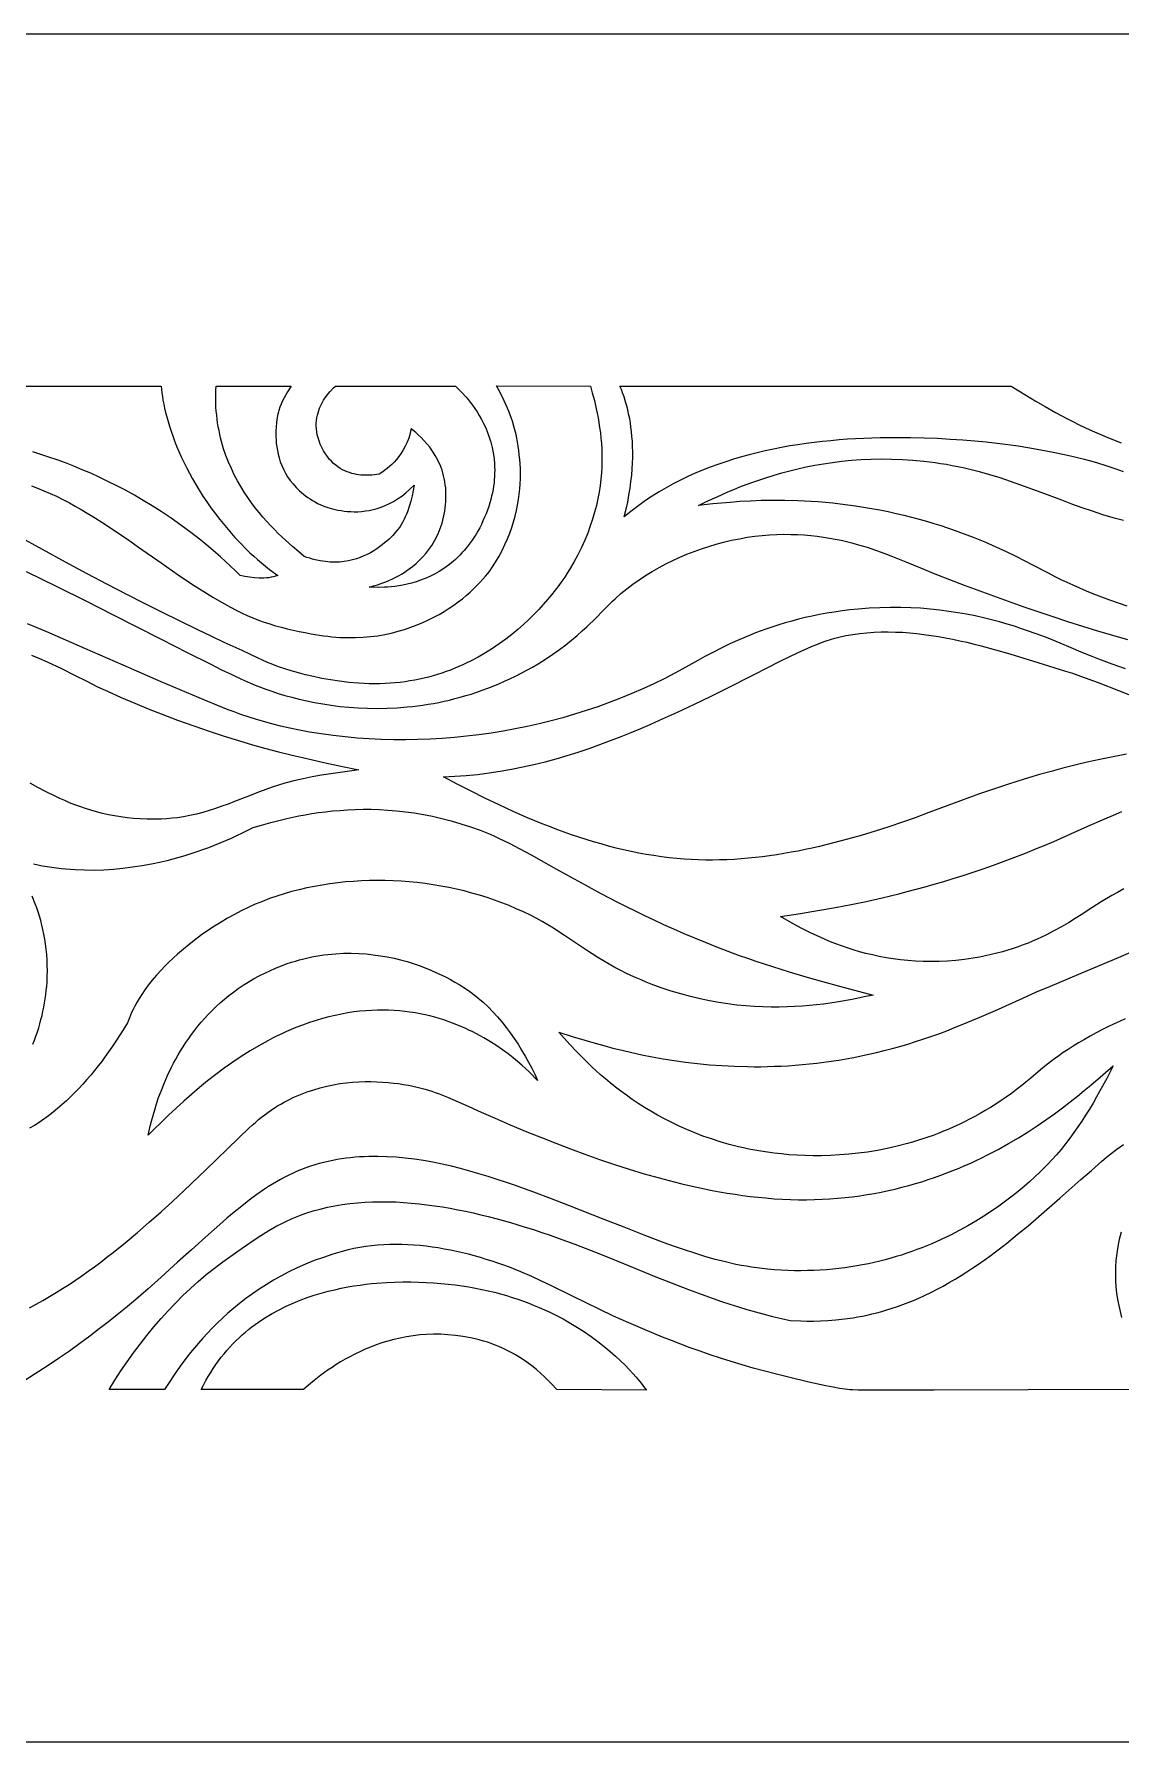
# Model space of a CAD drawing. Extents: x -445 to 570, y -1313 to 85.
# Drawn here: x -113.1 to -4.9, y -700.3 to -530.3 of the extents above; entities that cross this region are included whole.
import ezdxf

# ---------------------------------------------------------------- set-up
doc = ezdxf.new("R2010")
doc.units = 0
doc.layers.add('LAYER_1', color=18, linetype='CONTINUOUS')

msp = doc.modelspace()

# ---------------------------------------------------------------- linework, layer by layer
at = {"layer": 'LAYER_1'}
for points in [[(-445, -700.26), (445, -700.26), (445, -530.26), (-445, -530.26)], [(-87.89, -565.88), (-88.07, -566.17), (-88.23, -566.47), (-88.38, -566.78), (-88.52, -567.09), (-88.64, -567.4), (-88.75, -567.73), (-88.79, -567.85), (-88.84, -568.09), (-88.91, -568.44), (-88.98, -568.89), (-89.03, -569.41), (-89.04, -569.7), (-89.05, -570.01), (-89.05, -570.33), (-89.03, -570.66), (-89.01, -571), (-88.96, -571.36), (-88.9, -571.72), (-88.82, -572.08), (-88.73, -572.45), (-88.61, -572.83), (-88.46, -573.2), (-88.29, -573.58), (-88.1, -573.95), (-87.88, -574.32), (-87.63, -574.68), (-87.34, -575.04), (-87.03, -575.39), (-86.68, -575.73), (-86.49, -575.9), (-86.29, -576.06), (-86.08, -576.22), (-85.86, -576.38), (-85.64, -576.53), (-85.4, -576.68), (-85.15, -576.83), (-84.9, -576.97), (-84.79, -577.02), (-84.58, -577.12), (-84.27, -577.24), (-83.88, -577.38), (-83.4, -577.51), (-83.14, -577.58), (-82.86, -577.64), (-82.56, -577.69), (-82.25, -577.74), (-81.93, -577.77), (-81.59, -577.79), (-81.24, -577.8), (-80.88, -577.8), (-80.51, -577.77), (-80.13, -577.73), (-79.75, -577.67), (-79.36, -577.59), (-78.96, -577.48), (-78.55, -577.34), (-78.15, -577.18), (-77.74, -576.99), (-77.33, -576.77), (-76.92, -576.52), (-76.5, -576.24), (-76.09, -575.91), (-75.69, -575.55), (-75.28, -575.15), (-75.37, -575.69), (-75.48, -576.23), (-75.61, -576.76), (-75.76, -577.29), (-75.94, -577.81), (-76.05, -578.06), (-76.16, -578.31), (-76.27, -578.56), (-76.4, -578.8), (-76.53, -579.03), (-76.68, -579.26), (-76.75, -579.36), (-76.9, -579.56), (-77.12, -579.83), (-77.41, -580.16), (-77.78, -580.52), (-77.99, -580.72), (-78.22, -580.91), (-78.46, -581.11), (-78.72, -581.31), (-79, -581.5), (-79.29, -581.69), (-79.61, -581.88), (-79.94, -582.05), (-80.28, -582.21), (-80.64, -582.36), (-81.02, -582.49), (-81.42, -582.6), (-81.83, -582.69), (-82.25, -582.76), (-82.7, -582.81), (-83.16, -582.83), (-83.63, -582.82), (-84.12, -582.77), (-84.62, -582.7), (-85.14, -582.59), (-85.41, -582.52), (-85.68, -582.44), (-85.95, -582.35), (-86.22, -582.25), (-86.77, -581.8), (-87.4, -581.26), (-88.08, -580.65), (-88.44, -580.31), (-88.81, -579.96), (-89.19, -579.58), (-89.57, -579.19), (-89.95, -578.77), (-90.34, -578.34), (-90.72, -577.88), (-91.1, -577.41), (-91.47, -576.91), (-91.84, -576.4), (-92.19, -575.86), (-92.54, -575.3), (-92.87, -574.72), (-93.19, -574.13), (-93.48, -573.51), (-93.76, -572.87), (-94.02, -572.21), (-94.25, -571.53), (-94.46, -570.82), (-94.55, -570.46), (-94.64, -570.1), (-94.71, -569.73), (-94.78, -569.35), (-94.85, -568.97), (-94.9, -568.59), (-94.94, -568.2), (-94.98, -567.8), (-95.01, -567.4), (-95.03, -566.99), (-95.03, -566.58), (-95.03, -566.16), (-95.02, -565.74), (-95, -565.31), (-87.52, -565.3)], [(-71.05, -565.42), (-70.82, -565.64), (-70.5, -565.96), (-70.12, -566.38), (-69.91, -566.63), (-69.69, -566.9), (-69.47, -567.2), (-69.24, -567.52), (-69.01, -567.86), (-68.79, -568.23), (-68.57, -568.62), (-68.36, -569.03), (-68.15, -569.46), (-67.97, -569.92), (-67.79, -570.39), (-67.64, -570.89), (-67.51, -571.4), (-67.4, -571.94), (-67.32, -572.5), (-67.27, -573.08), (-67.26, -573.37), (-67.25, -573.67), (-67.26, -573.98), (-67.27, -574.29), (-67.29, -574.6), (-67.32, -574.92), (-67.37, -575.25), (-67.42, -575.57), (-67.48, -575.91), (-67.56, -576.24), (-67.64, -576.59), (-67.74, -576.93), (-67.85, -577.28), (-67.97, -577.64), (-68.11, -578), (-68.26, -578.36), (-68.42, -578.72), (-68.58, -579.07), (-68.75, -579.41), (-68.93, -579.73), (-69.11, -580.04), (-69.3, -580.34), (-69.49, -580.63), (-69.69, -580.91), (-69.89, -581.18), (-70.09, -581.43), (-70.3, -581.68), (-70.52, -581.91), (-70.73, -582.14), (-70.95, -582.35), (-71.17, -582.56), (-71.39, -582.75), (-71.85, -583.12), (-72.31, -583.45), (-72.77, -583.74), (-73.24, -584.01), (-73.71, -584.24), (-74.17, -584.45), (-74.63, -584.62), (-75.09, -584.78), (-75.54, -584.91), (-75.97, -585.02), (-76.39, -585.11), (-76.8, -585.18), (-77.19, -585.24), (-77.56, -585.28), (-77.92, -585.31), (-78.24, -585.33), (-78.82, -585.34), (-79.28, -585.33), (-79.6, -585.32), (-79.76, -585.31), (-79.61, -585.27), (-79.32, -585.19), (-78.91, -585.07), (-78.4, -584.89), (-78.11, -584.78), (-77.81, -584.65), (-77.49, -584.51), (-77.17, -584.35), (-76.83, -584.17), (-76.48, -583.97), (-76.13, -583.75), (-75.78, -583.5), (-75.44, -583.24), (-75.09, -582.95), (-74.75, -582.64), (-74.42, -582.31), (-74.1, -581.95), (-73.8, -581.56), (-73.51, -581.15), (-73.24, -580.71), (-73.12, -580.48), (-73, -580.24), (-72.88, -579.99), (-72.78, -579.74), (-72.67, -579.48), (-72.58, -579.21), (-72.49, -578.94), (-72.42, -578.65), (-72.35, -578.36), (-72.28, -578.06), (-72.23, -577.75), (-72.19, -577.43), (-72.15, -577.11), (-72.13, -576.77), (-72.11, -576.43), (-72.11, -576.08), (-72.11, -575.75), (-72.13, -575.42), (-72.17, -575.11), (-72.21, -574.8), (-72.27, -574.51), (-72.34, -574.22), (-72.41, -573.94), (-72.5, -573.67), (-72.6, -573.4), (-72.7, -573.15), (-72.81, -572.9), (-72.93, -572.66), (-73.18, -572.2), (-73.44, -571.78), (-73.73, -571.39), (-74.01, -571.03), (-74.3, -570.71), (-74.59, -570.41), (-74.86, -570.15), (-75.12, -569.91), (-75.58, -569.54), (-75.63, -569.78), (-75.68, -570.02), (-75.82, -570.47), (-75.98, -570.89), (-76.16, -571.28), (-76.36, -571.65), (-76.57, -571.99), (-76.79, -572.3), (-77.03, -572.59), (-77.26, -572.86), (-77.5, -573.1), (-77.74, -573.31), (-77.97, -573.51), (-78.19, -573.68), (-78.4, -573.83), (-78.77, -574.06), (-79, -574.1), (-79.22, -574.13), (-79.5, -574.16), (-79.83, -574.18), (-80.2, -574.18), (-80.6, -574.15), (-80.82, -574.13), (-81.03, -574.09), (-81.26, -574.04), (-81.48, -573.99), (-81.71, -573.91), (-81.94, -573.83), (-82.18, -573.73), (-82.41, -573.62), (-82.64, -573.49), (-82.86, -573.34), (-83.09, -573.17), (-83.31, -572.99), (-83.52, -572.78), (-83.73, -572.56), (-83.92, -572.31), (-84.12, -572.04), (-84.3, -571.74), (-84.47, -571.42), (-84.62, -571.09), (-84.74, -570.76), (-84.84, -570.45), (-84.92, -570.14), (-84.97, -569.84), (-85.01, -569.55), (-85.02, -569.26), (-85.02, -568.98), (-85, -568.71), (-84.96, -568.45), (-84.91, -568.2), (-84.85, -567.96), (-84.78, -567.73), (-84.7, -567.5), (-84.61, -567.29), (-84.51, -567.08), (-84.3, -566.7), (-84.08, -566.36), (-83.85, -566.07), (-83.64, -565.82), (-83.3, -565.46), (-83.12, -565.31), (-71.17, -565.3)], [(-80.8, -621.77), (-80.07, -621.82), (-79.35, -621.9), (-78.64, -622), (-77.95, -622.12), (-77.28, -622.26), (-76.62, -622.42), (-75.98, -622.59), (-75.36, -622.78), (-74.77, -622.99), (-74.19, -623.2), (-73.63, -623.43), (-73.1, -623.66), (-72.59, -623.9), (-72.1, -624.14), (-71.64, -624.38), (-71.21, -624.62), (-70.8, -624.86), (-70.42, -625.1), (-70.07, -625.33), (-69.74, -625.56), (-69.45, -625.77), (-68.92, -626.2), (-68.41, -626.64), (-67.92, -627.1), (-67.44, -627.58), (-66.98, -628.09), (-66.54, -628.6), (-66.11, -629.14), (-65.7, -629.69), (-65.31, -630.25), (-64.93, -630.82), (-64.57, -631.4), (-64.22, -631.99), (-63.89, -632.59), (-63.57, -633.2), (-63.27, -633.81), (-62.99, -634.42), (-63.2, -634.21), (-63.6, -633.8), (-63.87, -633.53), (-64.19, -633.23), (-64.56, -632.9), (-64.97, -632.55), (-65.42, -632.17), (-65.92, -631.78), (-66.46, -631.38), (-67.05, -630.98), (-67.68, -630.57), (-68.35, -630.17), (-69.06, -629.78), (-69.43, -629.59), (-69.82, -629.4), (-70.21, -629.22), (-70.61, -629.04), (-71.02, -628.87), (-71.45, -628.71), (-71.88, -628.55), (-72.32, -628.4), (-72.77, -628.26), (-73.23, -628.12), (-73.71, -628), (-74.19, -627.89), (-74.68, -627.78), (-75.18, -627.69), (-75.69, -627.61), (-76.2, -627.55), (-76.73, -627.49), (-77.27, -627.45), (-77.82, -627.43), (-78.37, -627.42), (-78.93, -627.42), (-79.51, -627.44), (-80.09, -627.48), (-80.68, -627.53), (-81.28, -627.6), (-81.89, -627.7), (-82.5, -627.81), (-83.13, -627.94), (-83.76, -628.09), (-84.4, -628.26), (-85.05, -628.45), (-85.71, -628.66), (-86.38, -628.9), (-87.05, -629.16), (-87.53, -629.36), (-88, -629.56), (-88.46, -629.77), (-88.92, -629.99), (-89.38, -630.22), (-89.84, -630.46), (-90.74, -630.96), (-91.62, -631.48), (-92.49, -632.03), (-93.35, -632.61), (-94.19, -633.21), (-95.02, -633.83), (-95.84, -634.47), (-96.64, -635.13), (-97.43, -635.8), (-98.21, -636.49), (-98.98, -637.18), (-99.74, -637.89), (-100.48, -638.61), (-101.12, -639.24), (-101.75, -639.87), (-101.55, -638.97), (-101.42, -638.46), (-101.28, -637.92), (-101.11, -637.35), (-100.93, -636.75), (-100.72, -636.13), (-100.48, -635.49), (-100.18, -634.71), (-99.83, -633.92), (-99.44, -633.11), (-99.23, -632.7), (-99.01, -632.29), (-98.78, -631.88), (-98.54, -631.47), (-98.28, -631.06), (-98.02, -630.65), (-97.73, -630.24), (-97.44, -629.83), (-97.13, -629.42), (-96.81, -629.02), (-96.48, -628.62), (-96.13, -628.22), (-95.77, -627.83), (-95.39, -627.44), (-95, -627.06), (-94.59, -626.69), (-94.16, -626.33), (-93.72, -625.97), (-93.26, -625.62), (-92.79, -625.28), (-92.3, -624.95), (-91.79, -624.63), (-91.26, -624.32), (-90.72, -624.02), (-90.16, -623.73), (-89.57, -623.46), (-89.16, -623.27), (-88.74, -623.1), (-88.32, -622.94), (-87.91, -622.79), (-87.5, -622.66), (-87.09, -622.53), (-86.68, -622.41), (-86.27, -622.31), (-85.86, -622.21), (-85.46, -622.12), (-85.06, -622.05), (-84.66, -621.98), (-84.26, -621.92), (-83.87, -621.87), (-83.08, -621.8), (-82.31, -621.76), (-81.55, -621.75)], [(-74.84, -654.49), (-74.08, -654.52), (-73.34, -654.56), (-72.61, -654.62), (-71.89, -654.69), (-71.19, -654.77), (-70.5, -654.87), (-69.83, -654.97), (-69.17, -655.09), (-68.52, -655.22), (-67.89, -655.36), (-67.27, -655.51), (-66.67, -655.67), (-66.08, -655.84), (-65.5, -656.02), (-64.94, -656.2), (-64.38, -656.4), (-63.85, -656.6), (-63.32, -656.81), (-62.81, -657.02), (-62.31, -657.24), (-61.83, -657.46), (-61.35, -657.69), (-60.89, -657.93), (-60.45, -658.16), (-60.01, -658.41), (-59.18, -658.9), (-58.4, -659.39), (-57.66, -659.9), (-56.98, -660.4), (-56.34, -660.9), (-55.75, -661.39), (-55.21, -661.87), (-54.71, -662.33), (-54.26, -662.77), (-53.85, -663.19), (-53.49, -663.59), (-53.17, -663.95), (-52.66, -664.57), (-52.32, -665.01), (-52.13, -665.26), (-61.08, -665.18), (-61.61, -664.61), (-61.93, -664.28), (-62.28, -663.94), (-62.66, -663.58), (-63.09, -663.21), (-63.55, -662.84), (-64.05, -662.47), (-64.6, -662.1), (-65.19, -661.74), (-65.49, -661.56), (-65.82, -661.39), (-66.15, -661.23), (-66.49, -661.07), (-66.84, -660.91), (-67.21, -660.76), (-67.59, -660.62), (-67.97, -660.49), (-68.37, -660.36), (-68.79, -660.25), (-69.21, -660.14), (-69.65, -660.05), (-70.03, -659.97), (-70.42, -659.91), (-71.17, -659.8), (-71.91, -659.73), (-72.63, -659.69), (-73.34, -659.69), (-74.04, -659.71), (-74.72, -659.76), (-75.39, -659.84), (-76.04, -659.94), (-76.68, -660.06), (-77.3, -660.2), (-77.91, -660.37), (-78.5, -660.55), (-79.07, -660.75), (-79.62, -660.96), (-80.16, -661.18), (-80.69, -661.42), (-81.19, -661.66), (-81.68, -661.92), (-82.15, -662.18), (-82.6, -662.44), (-83.03, -662.71), (-83.44, -662.98), (-83.84, -663.24), (-84.57, -663.77), (-85.22, -664.28), (-85.8, -664.75), (-86.29, -665.18), (-96.48, -665.18), (-96.26, -664.74), (-96.03, -664.3), (-95.79, -663.89), (-95.54, -663.48), (-95.29, -663.09), (-95.03, -662.7), (-94.76, -662.33), (-94.49, -661.97), (-94.2, -661.62), (-93.92, -661.29), (-93.62, -660.96), (-93.33, -660.64), (-93.02, -660.34), (-92.71, -660.04), (-92.4, -659.76), (-92.08, -659.48), (-91.76, -659.22), (-91.43, -658.96), (-91.1, -658.72), (-90.77, -658.48), (-90.43, -658.25), (-90.09, -658.03), (-89.41, -657.62), (-88.72, -657.24), (-88.02, -656.9), (-87.32, -656.58), (-86.62, -656.29), (-85.92, -656.03), (-85.22, -655.8), (-84.53, -655.59), (-83.85, -655.41), (-83.18, -655.25), (-82.53, -655.11), (-81.89, -654.98), (-81.27, -654.88), (-80.66, -654.79), (-80.08, -654.71), (-79.53, -654.65), (-79, -654.6), (-78.03, -654.54), (-77.2, -654.5), (-76.4, -654.48), (-75.61, -654.48)]]:
    msp.add_lwpolyline(points, close=True, dxfattribs=at)
for points in [[(-113.39, -575.24), (-112.78, -575.47), (-112.16, -575.71), (-111.53, -575.98), (-110.9, -576.27), (-110.26, -576.58), (-109.61, -576.92), (-109.02, -577.25), (-108.43, -577.59), (-107.84, -577.94), (-107.26, -578.29), (-106.11, -579.02), (-104.97, -579.78), (-103.84, -580.55), (-102.72, -581.33), (-100.48, -582.9), (-98.79, -584.07), (-97.94, -584.64), (-97.08, -585.21), (-96.21, -585.76), (-95.34, -586.3), (-94.46, -586.82), (-93.56, -587.32), (-93.01, -587.61), (-92.46, -587.88), (-91.91, -588.13), (-91.35, -588.37), (-90.78, -588.59), (-90.22, -588.79), (-89.65, -588.98), (-89.07, -589.15), (-88.49, -589.31), (-87.91, -589.46), (-87.32, -589.6), (-86.72, -589.73), (-86.12, -589.84), (-85.52, -589.95), (-84.3, -590.15), (-83.88, -590.2), (-83.47, -590.25), (-83.07, -590.28), (-82.67, -590.31), (-81.88, -590.34), (-81.11, -590.34), (-80.35, -590.3), (-79.62, -590.24), (-78.9, -590.15), (-78.2, -590.03), (-77.52, -589.88), (-76.86, -589.71), (-76.22, -589.52), (-75.59, -589.31), (-74.99, -589.08), (-74.41, -588.84), (-73.84, -588.58), (-73.3, -588.3), (-72.77, -588.02), (-72.27, -587.72), (-71.79, -587.41), (-71.33, -587.1), (-70.89, -586.78), (-70.47, -586.46), (-70.08, -586.13), (-69.7, -585.81), (-69.35, -585.48), (-69.02, -585.16), (-68.72, -584.85), (-68.43, -584.53), (-68.17, -584.23), (-67.93, -583.94), (-67.72, -583.65), (-67.53, -583.38), (-67.16, -582.81), (-66.82, -582.23), (-66.52, -581.66), (-66.24, -581.08), (-65.98, -580.51), (-65.76, -579.94), (-65.55, -579.37), (-65.38, -578.81), (-65.22, -578.25), (-65.09, -577.69), (-64.98, -577.14), (-64.89, -576.6), (-64.81, -576.07), (-64.76, -575.54), (-64.72, -575.02), (-64.7, -574.51), (-64.7, -574.01), (-64.7, -573.52), (-64.72, -573.05), (-64.75, -572.59), (-64.8, -572.13), (-64.85, -571.7), (-64.91, -571.28), (-64.98, -570.87), (-65.05, -570.48), (-65.13, -570.11), (-65.3, -569.41), (-65.49, -568.8), (-65.67, -568.26), (-65.82, -567.88), (-65.98, -567.5), (-66.32, -566.75), (-66.69, -566.01), (-67.07, -565.28), (-57.72, -565.29), (-57.53, -565.97), (-57.33, -566.72), (-57.14, -567.55), (-57.04, -567.99), (-56.95, -568.46), (-56.87, -568.93), (-56.8, -569.43), (-56.73, -569.94), (-56.68, -570.47), (-56.63, -571.01), (-56.6, -571.57), (-56.58, -572.14), (-56.58, -572.73), (-56.6, -573.32), (-56.63, -573.93), (-56.69, -574.56), (-56.76, -575.19), (-56.86, -575.84), (-56.98, -576.5), (-57.13, -577.17), (-57.3, -577.84), (-57.5, -578.53), (-57.73, -579.22), (-57.99, -579.93), (-58.28, -580.64), (-58.6, -581.36), (-58.96, -582.08), (-59.36, -582.81), (-59.79, -583.55), (-60.02, -583.92), (-60.28, -584.31), (-60.56, -584.73), (-60.88, -585.16), (-61.22, -585.61), (-61.59, -586.08), (-61.98, -586.55), (-62.41, -587.04), (-62.86, -587.53), (-63.34, -588.03), (-63.85, -588.53), (-64.38, -589.03), (-64.95, -589.52), (-65.54, -590.01), (-66.15, -590.49), (-66.8, -590.96), (-67.47, -591.41), (-68.17, -591.85), (-68.9, -592.27), (-69.65, -592.67), (-70.04, -592.86), (-70.43, -593.05), (-70.83, -593.22), (-71.24, -593.39), (-71.66, -593.56), (-72.08, -593.71), (-72.51, -593.86), (-72.94, -594), (-73.38, -594.13), (-73.83, -594.26), (-74.28, -594.37), (-74.75, -594.48), (-75.22, -594.57), (-75.69, -594.65), (-76.17, -594.73), (-76.66, -594.79), (-77.16, -594.84), (-77.66, -594.88), (-78.17, -594.91), (-78.68, -594.93), (-79.21, -594.94), (-79.74, -594.93), (-80.27, -594.91), (-80.81, -594.87), (-81.79, -594.79), (-82.72, -594.67), (-83.62, -594.54), (-84.48, -594.39), (-85.3, -594.22), (-86.08, -594.04), (-86.81, -593.85), (-87.51, -593.65), (-88.17, -593.44), (-88.78, -593.23), (-89.36, -593.01), (-89.89, -592.8), (-90.38, -592.59), (-90.82, -592.39), (-91.58, -592.02), (-92.41, -591.63), (-94.19, -590.81), (-95.42, -590.23), (-96.88, -589.53), (-98.57, -588.71), (-100.48, -587.77), (-102.12, -586.94), (-103.89, -586.04), (-105.8, -585.05), (-107.83, -583.98), (-110, -582.82), (-112.29, -581.58), (-114.72, -580.24)], [(-114.64, -565.31), (-100.48, -565.31), (-100.45, -565.63), (-100.41, -565.97), (-100.35, -566.33), (-100.29, -566.71), (-100.21, -567.1), (-100.13, -567.51), (-100.03, -567.93), (-99.91, -568.37), (-99.79, -568.83), (-99.64, -569.29), (-99.49, -569.77), (-99.32, -570.26), (-99.13, -570.76), (-98.93, -571.27), (-98.71, -571.8), (-98.47, -572.33), (-98.22, -572.87), (-97.95, -573.41), (-97.66, -573.97), (-97.35, -574.53), (-97.02, -575.1), (-96.67, -575.67), (-96.31, -576.25), (-95.92, -576.83), (-95.51, -577.41), (-95.07, -578), (-94.62, -578.59), (-94.14, -579.18), (-93.64, -579.77), (-93.12, -580.36), (-92.57, -580.95), (-91.99, -581.53), (-91.63, -581.89), (-91.25, -582.24), (-90.87, -582.57), (-90.48, -582.9), (-90.08, -583.22), (-89.68, -583.54), (-88.85, -584.14), (-89.07, -584.22), (-89.3, -584.28), (-89.53, -584.33), (-89.76, -584.37), (-89.99, -584.39), (-90.23, -584.41), (-90.46, -584.41), (-90.7, -584.41), (-91.18, -584.37), (-91.66, -584.31), (-92.13, -584.24), (-92.6, -584.15), (-93.08, -583.68), (-93.57, -583.21), (-94.06, -582.76), (-94.55, -582.31), (-95.04, -581.88), (-95.53, -581.46), (-96.52, -580.64), (-97.51, -579.87), (-98.5, -579.13), (-99.49, -578.43), (-100.48, -577.77), (-101.37, -577.21), (-102.25, -576.67), (-103.14, -576.16), (-104.02, -575.67), (-104.89, -575.21), (-105.77, -574.78), (-106.63, -574.37), (-107.49, -573.98), (-108.34, -573.62), (-109.18, -573.27), (-110.01, -572.95), (-110.84, -572.65), (-111.65, -572.37), (-112.45, -572.1), (-113.24, -571.85)], [(-4.63, -573.82), (-5.35, -573.56), (-6.24, -573.27), (-7.3, -572.95), (-7.89, -572.78), (-8.52, -572.61), (-9.2, -572.44), (-9.92, -572.27), (-10.68, -572.1), (-11.48, -571.93), (-12.33, -571.76), (-13.22, -571.6), (-14.15, -571.44), (-15.12, -571.29), (-16.14, -571.15), (-17.2, -571.01), (-18.3, -570.89), (-19.45, -570.78), (-20.64, -570.68), (-21.88, -570.6), (-23.15, -570.53), (-24.47, -570.48), (-25.84, -570.45), (-27.25, -570.44), (-28.05, -570.44), (-28.86, -570.45), (-29.68, -570.47), (-30.5, -570.5), (-31.31, -570.54), (-32.13, -570.59), (-32.95, -570.65), (-33.78, -570.73), (-34.6, -570.81), (-35.42, -570.9), (-36.24, -571.01), (-37.06, -571.13), (-37.87, -571.26), (-38.69, -571.41), (-39.5, -571.57), (-40.3, -571.74), (-41.1, -571.93), (-41.9, -572.13), (-42.69, -572.35), (-43.48, -572.58), (-44.25, -572.83), (-45.03, -573.09), (-45.79, -573.37), (-46.55, -573.67), (-47.29, -573.98), (-48.03, -574.31), (-48.76, -574.66), (-49.48, -575.03), (-50.18, -575.42), (-50.88, -575.82), (-51.56, -576.25), (-52.23, -576.69), (-52.77, -577.08), (-53.3, -577.48), (-53.82, -577.89), (-54.35, -578.3), (-54.17, -577.56), (-54.01, -576.84), (-53.88, -576.14), (-53.77, -575.47), (-53.68, -574.81), (-53.61, -574.17), (-53.56, -573.55), (-53.52, -572.96), (-53.51, -572.38), (-53.5, -571.83), (-53.52, -571.3), (-53.54, -570.79), (-53.58, -570.3), (-53.62, -569.83), (-53.68, -569.38), (-53.74, -568.96), (-53.81, -568.56), (-53.88, -568.18), (-54.04, -567.48), (-54.21, -566.88), (-54.37, -566.38), (-54.52, -565.96), (-54.64, -565.64), (-54.79, -565.29), (-15.82, -565.31), (-14.29, -566.23), (-13.41, -566.76), (-12.44, -567.33), (-11.39, -567.92), (-10.26, -568.52), (-9.66, -568.83), (-9.04, -569.14), (-8.4, -569.44), (-7.74, -569.75), (-7.05, -570.05), (-6.35, -570.35), (-5.62, -570.65), (-4.87, -570.94)], [(-4.25, -587.2), (-5.14, -586.91), (-5.98, -586.61), (-6.79, -586.31), (-7.57, -586.01), (-8.3, -585.71), (-8.99, -585.41), (-9.65, -585.12), (-10.83, -584.57), (-11.43, -584.27), (-12.09, -583.93), (-13.59, -583.15), (-14.42, -582.72), (-15.32, -582.27), (-16.29, -581.81), (-17.32, -581.33), (-18.42, -580.85), (-19.58, -580.38), (-20.19, -580.14), (-20.82, -579.91), (-21.46, -579.68), (-22.12, -579.45), (-22.8, -579.22), (-23.5, -579.01), (-24.22, -578.79), (-24.95, -578.59), (-25.71, -578.38), (-26.48, -578.19), (-27.27, -578.01), (-28.08, -577.83), (-28.91, -577.66), (-29.73, -577.51), (-30.53, -577.37), (-31.32, -577.25), (-32.09, -577.14), (-32.85, -577.05), (-33.59, -576.96), (-34.31, -576.89), (-35.03, -576.83), (-35.72, -576.78), (-36.4, -576.74), (-37.07, -576.71), (-38.35, -576.68), (-39.57, -576.68), (-40.73, -576.7), (-41.82, -576.74), (-42.85, -576.8), (-43.8, -576.87), (-45.52, -577.03), (-46.95, -577.17), (-46.08, -576.76), (-45.11, -576.31), (-44.02, -575.83), (-43.44, -575.59), (-42.83, -575.34), (-42.2, -575.1), (-41.54, -574.86), (-40.85, -574.62), (-40.14, -574.38), (-39.41, -574.16), (-38.65, -573.94), (-37.87, -573.73), (-37.06, -573.53), (-36.23, -573.35), (-35.37, -573.18), (-34.5, -573.03), (-33.6, -572.89), (-32.67, -572.78), (-31.73, -572.68), (-30.76, -572.61), (-29.77, -572.57), (-28.76, -572.55), (-27.73, -572.56), (-26.68, -572.6), (-25.61, -572.67), (-24.52, -572.77), (-23.4, -572.91), (-22.84, -572.99), (-22.27, -573.08), (-21.7, -573.19), (-21.12, -573.3), (-20.59, -573.41), (-20.06, -573.53), (-19.02, -573.79), (-17.98, -574.09), (-16.94, -574.41), (-15.92, -574.75), (-14.89, -575.11), (-12.86, -575.87), (-10.82, -576.63), (-9.81, -577.01), (-8.78, -577.38), (-7.76, -577.73), (-6.73, -578.07), (-5.69, -578.38), (-4.64, -578.66)], [(-113.91, -583.77), (-110.86, -585.25), (-107.99, -586.67), (-105.31, -588.02), (-100.48, -590.49), (-97.87, -591.81), (-95.53, -592.99), (-94.45, -593.53), (-93.43, -594.02), (-92.47, -594.46), (-91.58, -594.87), (-91.1, -595.07), (-90.59, -595.27), (-90.04, -595.48), (-89.45, -595.68), (-88.83, -595.89), (-88.16, -596.09), (-87.47, -596.28), (-86.74, -596.46), (-85.98, -596.63), (-85.2, -596.79), (-84.38, -596.94), (-83.54, -597.07), (-82.67, -597.18), (-81.77, -597.26), (-80.85, -597.33), (-79.91, -597.37), (-78.95, -597.38), (-77.97, -597.37), (-76.97, -597.32), (-75.96, -597.24), (-75.45, -597.19), (-74.93, -597.13), (-74.41, -597.05), (-73.88, -596.97), (-73.36, -596.88), (-72.83, -596.78), (-72.29, -596.67), (-71.76, -596.55), (-71.22, -596.41), (-70.68, -596.27), (-70.13, -596.11), (-69.59, -595.95), (-69.04, -595.77), (-68.49, -595.58), (-67.94, -595.37), (-67.39, -595.16), (-66.84, -594.93), (-66.28, -594.68), (-65.73, -594.43), (-65.17, -594.16), (-64.61, -593.88), (-64.06, -593.58), (-63.5, -593.27), (-62.94, -592.94), (-62.18, -592.47), (-61.47, -591.99), (-60.8, -591.52), (-60.17, -591.05), (-59.59, -590.58), (-59.04, -590.12), (-58.53, -589.67), (-58.05, -589.23), (-57.19, -588.4), (-56.45, -587.65), (-55.81, -586.99), (-55.52, -586.71), (-55.26, -586.46), (-54.69, -585.96), (-54.09, -585.48), (-53.49, -585.01), (-52.86, -584.57), (-52.22, -584.14), (-51.56, -583.74), (-50.89, -583.36), (-50.21, -582.99), (-49.52, -582.65), (-48.82, -582.33), (-48.11, -582.03), (-47.39, -581.75), (-46.66, -581.49), (-45.93, -581.25), (-45.2, -581.03), (-44.46, -580.83), (-43.66, -580.65), (-42.88, -580.49), (-42.11, -580.35), (-41.35, -580.25), (-40.6, -580.16), (-39.87, -580.11), (-39.15, -580.07), (-38.45, -580.05), (-37.76, -580.06), (-37.08, -580.08), (-36.42, -580.12), (-35.77, -580.17), (-35.14, -580.24), (-34.52, -580.33), (-33.92, -580.42), (-33.33, -580.53), (-32.76, -580.65), (-32.21, -580.77), (-31.67, -580.91), (-31.15, -581.05), (-30.65, -581.19), (-30.16, -581.34), (-29.24, -581.65), (-28.4, -581.96), (-27.62, -582.26), (-26.3, -582.8), (-24.86, -583.39), (-23.41, -583.97), (-21.96, -584.54), (-20.5, -585.1), (-19.04, -585.65), (-17.58, -586.19), (-16.11, -586.72), (-14.64, -587.24), (-13.16, -587.75), (-11.68, -588.24), (-10.2, -588.73), (-8.71, -589.2), (-7.22, -589.66), (-5.72, -590.1), (-4.23, -590.54)], [(-4.42, -593.46), (-5.76, -592.98), (-7.09, -592.49), (-7.92, -592.16), (-8.84, -591.77), (-9.85, -591.34), (-10.95, -590.88), (-12.13, -590.4), (-12.76, -590.16), (-13.41, -589.92), (-14.08, -589.68), (-14.78, -589.45), (-15.49, -589.21), (-16.23, -588.99), (-16.99, -588.77), (-17.77, -588.56), (-18.58, -588.37), (-19.4, -588.18), (-20.25, -588.01), (-21.12, -587.86), (-22.02, -587.72), (-22.93, -587.6), (-23.87, -587.5), (-24.83, -587.42), (-25.81, -587.37), (-26.82, -587.34), (-27.85, -587.34), (-28.9, -587.36), (-29.97, -587.42), (-31.06, -587.5), (-31.87, -587.58), (-32.66, -587.68), (-33.43, -587.79), (-34.18, -587.91), (-34.92, -588.05), (-35.63, -588.19), (-36.33, -588.35), (-37.01, -588.51), (-37.67, -588.69), (-38.32, -588.87), (-38.95, -589.06), (-39.56, -589.25), (-40.15, -589.45), (-40.72, -589.66), (-41.28, -589.87), (-41.82, -590.08), (-42.85, -590.51), (-43.82, -590.95), (-44.71, -591.38), (-45.54, -591.81), (-46.31, -592.21), (-47.01, -592.6), (-48.22, -593.28), (-49.26, -593.85), (-50.32, -594.4), (-51.4, -594.93), (-52.49, -595.43), (-53.59, -595.91), (-54.71, -596.37), (-55.84, -596.8), (-56.98, -597.21), (-58.13, -597.6), (-59.29, -597.97), (-60.46, -598.31), (-61.64, -598.62), (-62.83, -598.91), (-64.02, -599.18), (-65.22, -599.43), (-66.42, -599.65), (-67.62, -599.84), (-68.84, -600.01), (-70.05, -600.16), (-71.26, -600.28), (-72.48, -600.37), (-73.69, -600.45), (-74.91, -600.49), (-76.12, -600.51), (-77.34, -600.5), (-78.55, -600.47), (-79.75, -600.42), (-80.95, -600.33), (-82.15, -600.22), (-83.34, -600.09), (-84.52, -599.93), (-85.7, -599.74), (-86.7, -599.55), (-87.67, -599.35), (-88.58, -599.14), (-89.46, -598.92), (-90.29, -598.69), (-91.08, -598.46), (-91.82, -598.22), (-92.53, -597.98), (-93.19, -597.74), (-93.81, -597.51), (-94.93, -597.07), (-95.9, -596.67), (-96.7, -596.33), (-98.59, -595.53), (-100.48, -594.73), (-104.27, -593.07), (-108.06, -591.41), (-109.96, -590.59), (-111.86, -589.77), (-113.77, -588.97)], [(-4.33, -601.93), (-5.67, -602.19), (-6.97, -602.46), (-8.24, -602.74), (-9.48, -603.03), (-10.68, -603.33), (-11.84, -603.65), (-12.98, -603.96), (-14.08, -604.29), (-15.14, -604.62), (-16.17, -604.95), (-17.18, -605.28), (-19.08, -605.93), (-20.85, -606.57), (-24.01, -607.75), (-25.39, -608.26), (-26.65, -608.71), (-28, -609.16), (-29.37, -609.6), (-30.74, -610.02), (-32.13, -610.41), (-33.52, -610.78), (-34.92, -611.12), (-35.62, -611.28), (-36.33, -611.43), (-37.03, -611.58), (-37.74, -611.71), (-38.45, -611.83), (-39.16, -611.95), (-39.87, -612.05), (-40.58, -612.15), (-41.29, -612.23), (-42, -612.3), (-42.71, -612.36), (-43.42, -612.41), (-44.14, -612.45), (-44.85, -612.47), (-45.56, -612.48), (-46.27, -612.48), (-46.98, -612.47), (-47.69, -612.44), (-48.4, -612.39), (-49.11, -612.33), (-49.87, -612.25), (-50.64, -612.15), (-51.4, -612.04), (-52.16, -611.92), (-52.91, -611.78), (-53.67, -611.63), (-54.42, -611.46), (-55.17, -611.28), (-55.92, -611.09), (-56.66, -610.88), (-57.4, -610.67), (-58.14, -610.44), (-58.88, -610.2), (-59.62, -609.96), (-60.35, -609.7), (-61.08, -609.43), (-61.81, -609.15), (-62.53, -608.87), (-63.97, -608.27), (-65.4, -607.65), (-66.81, -606.99), (-68.22, -606.32), (-69.6, -605.62), (-70.98, -604.91), (-72.34, -604.19), (-71.21, -604.14), (-70.08, -604.06), (-68.95, -603.95), (-67.82, -603.81), (-66.7, -603.64), (-65.57, -603.44), (-64.46, -603.21), (-63.34, -602.96), (-62.23, -602.69), (-61.13, -602.39), (-60.04, -602.07), (-58.95, -601.73), (-57.86, -601.37), (-56.79, -600.99), (-55.72, -600.59), (-54.67, -600.18), (-53.67, -599.78), (-52.71, -599.38), (-51.76, -598.97), (-50.84, -598.57), (-49.05, -597.77), (-47.36, -596.97), (-45.75, -596.19), (-44.22, -595.44), (-41.4, -594), (-40.11, -593.34), (-38.89, -592.73), (-37.74, -592.16), (-36.66, -591.65), (-36.14, -591.42), (-35.64, -591.2), (-35.16, -591.01), (-34.69, -590.82), (-34.24, -590.66), (-33.8, -590.52), (-33.38, -590.39), (-32.97, -590.29), (-32.28, -590.14), (-31.58, -590.02), (-30.88, -589.93), (-30.18, -589.85), (-29.47, -589.8), (-28.77, -589.77), (-28.06, -589.77), (-27.35, -589.78), (-26.64, -589.81), (-25.92, -589.86), (-25.21, -589.93), (-24.5, -590.01), (-23.78, -590.11), (-23.07, -590.23), (-22.36, -590.35), (-21.64, -590.49), (-20.93, -590.64), (-20.22, -590.8), (-19.5, -590.98), (-18.79, -591.16), (-17.38, -591.54), (-15.96, -591.95), (-14.56, -592.37), (-13.17, -592.8), (-10.42, -593.66), (-9.7, -593.89), (-8.92, -594.17), (-7.16, -594.82), (-5.14, -595.61), (-2.84, -596.5)], [(-113.37, -592.09), (-112.58, -592.42), (-111.83, -592.76), (-110.4, -593.42), (-109.09, -594.07), (-107.88, -594.68), (-106.8, -595.22), (-106.29, -595.46), (-105.82, -595.68), (-104.45, -596.29), (-103.1, -596.87), (-101.78, -597.42), (-100.48, -597.93), (-98.83, -598.55), (-97.23, -599.13), (-95.69, -599.66), (-94.2, -600.15), (-92.76, -600.59), (-91.37, -601), (-90.04, -601.37), (-88.77, -601.7), (-87.56, -602.01), (-86.4, -602.28), (-84.28, -602.77), (-82.41, -603.17), (-80.79, -603.51), (-82.65, -603.76), (-83.58, -603.89), (-84.5, -604.04), (-85.42, -604.21), (-86.34, -604.39), (-87.25, -604.6), (-88.15, -604.84), (-88.79, -605.03), (-89.42, -605.24), (-90.05, -605.46), (-90.68, -605.69), (-91.93, -606.17), (-93.17, -606.66), (-93.8, -606.9), (-94.42, -607.13), (-95.05, -607.35), (-95.68, -607.56), (-96.32, -607.75), (-96.96, -607.92), (-97.61, -608.06), (-98.26, -608.18), (-98.83, -608.26), (-99.38, -608.32), (-99.93, -608.37), (-100.48, -608.4), (-101.18, -608.42), (-101.88, -608.42), (-102.55, -608.39), (-103.22, -608.35), (-103.87, -608.28), (-104.5, -608.19), (-105.12, -608.09), (-105.73, -607.97), (-106.32, -607.83), (-106.9, -607.68), (-107.47, -607.52), (-108.02, -607.34), (-108.56, -607.16), (-109.08, -606.97), (-109.59, -606.77), (-110.08, -606.56), (-110.56, -606.35), (-111.03, -606.13), (-111.92, -605.7), (-112.75, -605.26), (-113.53, -604.83)], [(-113.2, -612.85), (-112.75, -612.95), (-112.29, -613.04), (-111.83, -613.12), (-111.37, -613.2), (-110.91, -613.26), (-110.44, -613.31), (-109.97, -613.36), (-109.51, -613.4), (-109.04, -613.43), (-108.09, -613.46), (-107.14, -613.47), (-106.19, -613.44), (-105.23, -613.38), (-104.28, -613.29), (-103.32, -613.17), (-102.37, -613.03), (-101.42, -612.85), (-100.48, -612.65), (-99.87, -612.51), (-99.27, -612.36), (-98.67, -612.19), (-98.07, -612.02), (-97.48, -611.84), (-96.89, -611.64), (-96.31, -611.44), (-95.73, -611.23), (-95.16, -611.01), (-94.59, -610.78), (-94.03, -610.54), (-93.47, -610.3), (-92.92, -610.04), (-92.38, -609.78), (-91.85, -609.51), (-91.32, -609.23), (-90.49, -608.99), (-89.54, -608.73), (-88.5, -608.47), (-87.94, -608.34), (-87.36, -608.21), (-86.75, -608.09), (-86.13, -607.97), (-85.48, -607.86), (-84.8, -607.76), (-84.11, -607.67), (-83.4, -607.59), (-82.66, -607.53), (-81.91, -607.48), (-81.14, -607.44), (-80.35, -607.43), (-79.54, -607.43), (-78.72, -607.45), (-77.88, -607.5), (-77.02, -607.57), (-76.15, -607.67), (-75.26, -607.79), (-74.36, -607.94), (-73.45, -608.12), (-72.52, -608.33), (-71.58, -608.58), (-70.63, -608.86), (-69.67, -609.17), (-68.69, -609.52), (-67.71, -609.91), (-67.26, -610.1), (-66.8, -610.32), (-66.32, -610.55), (-65.82, -610.8), (-64.76, -611.35), (-63.62, -611.97), (-61.11, -613.38), (-59.72, -614.15), (-58.25, -614.96), (-56.68, -615.8), (-55.02, -616.67), (-54.15, -617.11), (-53.26, -617.55), (-52.34, -618), (-51.4, -618.44), (-50.43, -618.89), (-49.43, -619.34), (-48.41, -619.78), (-47.36, -620.23), (-46.28, -620.67), (-45.18, -621.11), (-44.05, -621.54), (-42.89, -621.97), (-42.07, -622.26), (-41.25, -622.55), (-39.59, -623.09), (-37.93, -623.6), (-36.27, -624.09), (-34.59, -624.57), (-32.91, -625.02), (-29.55, -625.92), (-30.46, -626.11), (-31.48, -626.32), (-32.61, -626.53), (-33.22, -626.63), (-33.85, -626.72), (-34.51, -626.81), (-35.19, -626.89), (-35.89, -626.96), (-36.61, -627.02), (-37.36, -627.07), (-38.13, -627.1), (-38.91, -627.12), (-39.72, -627.11), (-40.55, -627.09), (-41.39, -627.05), (-42.25, -626.99), (-43.13, -626.91), (-44.02, -626.79), (-44.93, -626.66), (-45.86, -626.49), (-46.79, -626.3), (-47.74, -626.07), (-48.71, -625.81), (-49.68, -625.52), (-50.66, -625.19), (-51.66, -624.82), (-52.16, -624.62), (-52.66, -624.41), (-53.17, -624.2), (-53.68, -623.97), (-54.19, -623.73), (-54.7, -623.48), (-55.28, -623.18), (-55.86, -622.86), (-56.43, -622.52), (-56.99, -622.18), (-58.1, -621.46), (-59.2, -620.73), (-60.3, -619.99), (-60.85, -619.63), (-61.41, -619.27), (-61.97, -618.93), (-62.54, -618.59), (-63.11, -618.27), (-63.7, -617.97), (-64.39, -617.64), (-65.1, -617.32), (-65.81, -617.02), (-66.54, -616.73), (-67.27, -616.46), (-68.01, -616.21), (-68.76, -615.98), (-69.52, -615.76), (-70.28, -615.56), (-71.05, -615.38), (-71.83, -615.21), (-72.61, -615.07), (-73.39, -614.94), (-74.18, -614.82), (-74.97, -614.73), (-75.76, -614.65), (-76.56, -614.59), (-77.35, -614.55), (-78.15, -614.52), (-78.94, -614.51), (-79.73, -614.53), (-80.53, -614.55), (-81.32, -614.6), (-82.1, -614.66), (-82.89, -614.75), (-83.67, -614.85), (-84.44, -614.97), (-85.21, -615.1), (-85.97, -615.26), (-86.73, -615.43), (-87.48, -615.62), (-88.22, -615.83), (-88.95, -616.06), (-89.67, -616.31), (-90.39, -616.59), (-91.1, -616.88), (-91.8, -617.2), (-92.49, -617.54), (-93.17, -617.9), (-93.85, -618.27), (-94.51, -618.66), (-95.17, -619.07), (-95.81, -619.5), (-96.44, -619.94), (-97.06, -620.4), (-97.67, -620.87), (-98.26, -621.35), (-98.84, -621.85), (-99.29, -622.25), (-99.71, -622.65), (-100.11, -623.04), (-100.48, -623.43), (-100.95, -623.95), (-101.38, -624.45), (-101.76, -624.94), (-102.1, -625.41), (-102.4, -625.85), (-102.67, -626.27), (-102.9, -626.67), (-103.1, -627.03), (-103.27, -627.37), (-103.41, -627.67), (-103.63, -628.17), (-103.76, -628.51), (-103.83, -628.68), (-104.42, -629.65), (-105.04, -630.61), (-105.37, -631.09), (-105.7, -631.57), (-106.04, -632.05), (-106.39, -632.52), (-106.75, -632.98), (-107.11, -633.44), (-107.49, -633.89), (-107.87, -634.34), (-108.26, -634.78), (-108.66, -635.21), (-109.07, -635.63), (-109.49, -636.04), (-109.91, -636.44), (-110.34, -636.83), (-110.78, -637.21), (-111.23, -637.57), (-111.69, -637.93), (-112.15, -638.26), (-112.62, -638.59), (-113.1, -638.89), (-113.59, -639.18)], [(-4.59, -615.36), (-5.21, -615.7), (-5.8, -616.02), (-6.86, -616.64), (-7.77, -617.22), (-8.84, -617.93), (-9.45, -618.31), (-10.1, -618.72), (-10.8, -619.13), (-11.56, -619.54), (-12.36, -619.95), (-12.79, -620.16), (-13.23, -620.36), (-13.68, -620.55), (-14.14, -620.74), (-14.62, -620.93), (-15.11, -621.11), (-15.62, -621.28), (-16.14, -621.45), (-16.68, -621.61), (-17.23, -621.76), (-17.8, -621.89), (-18.38, -622.02), (-18.98, -622.14), (-19.6, -622.25), (-20.47, -622.37), (-21.32, -622.47), (-22.16, -622.53), (-22.98, -622.57), (-23.79, -622.59), (-24.58, -622.57), (-25.35, -622.54), (-26.11, -622.48), (-26.85, -622.41), (-27.57, -622.31), (-28.28, -622.2), (-28.97, -622.07), (-29.64, -621.93), (-30.29, -621.77), (-30.93, -621.6), (-31.54, -621.41), (-32.14, -621.22), (-32.72, -621.02), (-33.28, -620.82), (-33.82, -620.61), (-34.35, -620.39), (-34.85, -620.17), (-35.8, -619.73), (-36.67, -619.29), (-37.46, -618.87), (-38.8, -618.11), (-36.81, -617.79), (-35.68, -617.61), (-34.46, -617.4), (-33.14, -617.16), (-31.74, -616.89), (-30.25, -616.59), (-28.68, -616.24), (-27.02, -615.84), (-26.16, -615.62), (-25.28, -615.39), (-24.39, -615.15), (-23.47, -614.89), (-22.53, -614.61), (-21.58, -614.32), (-20.6, -614.01), (-19.61, -613.69), (-18.6, -613.34), (-17.57, -612.98), (-16.52, -612.6), (-15.46, -612.2), (-14.38, -611.78), (-13.28, -611.34), (-12.42, -610.99), (-11.57, -610.62), (-9.87, -609.87), (-8.18, -609.12), (-6.49, -608.37), (-5.63, -608), (-4.78, -607.64)], [(-113.24, -630.8), (-113.08, -630.4), (-112.94, -630), (-112.8, -629.59), (-112.67, -629.18), (-112.55, -628.77), (-112.44, -628.36), (-112.33, -627.95), (-112.24, -627.53), (-112.16, -627.12), (-112.08, -626.7), (-112.02, -626.28), (-111.96, -625.87), (-111.91, -625.46), (-111.87, -625.05), (-111.84, -624.64), (-111.81, -624.07), (-111.8, -623.5), (-111.81, -622.94), (-111.83, -622.4), (-111.86, -621.87), (-111.91, -621.35), (-111.98, -620.85), (-112.05, -620.35), (-112.14, -619.87), (-112.24, -619.4), (-112.35, -618.95), (-112.46, -618.5), (-112.59, -618.07), (-112.72, -617.65), (-112.86, -617.24), (-113.01, -616.84), (-113.31, -616.09)], [(-4.47, -628.28), (-5.04, -628.54), (-5.62, -628.81), (-6.2, -629.09), (-6.78, -629.38), (-7.36, -629.68), (-7.94, -630), (-8.52, -630.33), (-9.11, -630.68), (-9.64, -631), (-10.15, -631.33), (-10.63, -631.65), (-11.08, -631.97), (-11.51, -632.28), (-11.91, -632.58), (-12.65, -633.16), (-13.85, -634.18), (-14.34, -634.59), (-14.75, -634.93), (-15.27, -635.33), (-15.78, -635.71), (-16.3, -636.08), (-16.82, -636.43), (-17.34, -636.77), (-17.86, -637.1), (-18.39, -637.41), (-18.91, -637.71), (-19.43, -638), (-19.95, -638.28), (-20.47, -638.54), (-21, -638.8), (-21.52, -639.04), (-22.04, -639.27), (-22.56, -639.48), (-23.08, -639.69), (-23.59, -639.89), (-24.11, -640.07), (-24.62, -640.24), (-25.13, -640.41), (-25.64, -640.56), (-26.15, -640.71), (-27.16, -640.97), (-28.15, -641.2), (-29.14, -641.39), (-30.11, -641.55), (-31.06, -641.67), (-32, -641.77), (-32.91, -641.84), (-33.81, -641.89), (-34.69, -641.91), (-35.54, -641.92), (-36.37, -641.9), (-37.17, -641.86), (-37.95, -641.81), (-38.69, -641.74), (-39.41, -641.66), (-40.09, -641.57), (-40.74, -641.47), (-41.36, -641.36), (-41.94, -641.25), (-42.48, -641.14), (-42.98, -641.02), (-43.9, -640.78), (-44.8, -640.52), (-45.67, -640.24), (-46.51, -639.95), (-47.32, -639.63), (-48.11, -639.31), (-48.88, -638.97), (-49.62, -638.61), (-50.33, -638.25), (-51.03, -637.88), (-51.7, -637.49), (-52.34, -637.1), (-52.96, -636.7), (-53.56, -636.3), (-54.14, -635.9), (-54.7, -635.49), (-55.23, -635.08), (-55.74, -634.67), (-56.23, -634.26), (-56.7, -633.85), (-57.15, -633.45), (-57.59, -633.05), (-58.39, -632.27), (-59.12, -631.53), (-59.77, -630.83), (-60.87, -629.61), (-59.54, -630.03), (-58.05, -630.48), (-57.24, -630.72), (-56.39, -630.95), (-55.5, -631.19), (-54.57, -631.42), (-53.6, -631.64), (-52.6, -631.86), (-51.56, -632.06), (-50.49, -632.26), (-49.39, -632.43), (-48.25, -632.59), (-47.07, -632.73), (-45.87, -632.85), (-44.63, -632.94), (-43.37, -633.01), (-42.07, -633.04), (-41.41, -633.05), (-40.75, -633.05), (-40.07, -633.03), (-39.4, -633.01), (-38.71, -632.99), (-38.02, -632.95), (-37.32, -632.9), (-36.61, -632.84), (-35.9, -632.77), (-35.18, -632.69), (-34.46, -632.6), (-33.73, -632.5), (-32.99, -632.39), (-32.25, -632.26), (-31.5, -632.12), (-30.75, -631.97), (-29.99, -631.81), (-29.23, -631.64), (-28.46, -631.45), (-27.68, -631.25), (-26.9, -631.03), (-26.12, -630.8), (-25.33, -630.55), (-24.53, -630.29), (-23.73, -630.02), (-22.93, -629.73), (-22.23, -629.47), (-21.53, -629.19), (-20.14, -628.63), (-18.76, -628.04), (-17.39, -627.44), (-14.65, -626.22), (-13.28, -625.61), (-11.9, -625.03), (-8.21, -623.47), (-5.13, -622.17), (-3.83, -621.63)], [(-113.6, -657.04), (-112.92, -656.69), (-112.26, -656.32), (-111.6, -655.94), (-110.94, -655.54), (-110.29, -655.14), (-109.65, -654.72), (-109.01, -654.3), (-108.37, -653.86), (-107.74, -653.41), (-107.11, -652.96), (-106.49, -652.5), (-105.87, -652.02), (-105.26, -651.55), (-104.04, -650.57), (-102.84, -649.56), (-101.65, -648.53), (-100.48, -647.49), (-99.35, -646.46), (-98.23, -645.42), (-96.02, -643.32), (-93.85, -641.22), (-91.7, -639.15), (-91.4, -638.86), (-91.09, -638.59), (-90.78, -638.32), (-90.47, -638.07), (-90.15, -637.83), (-89.84, -637.6), (-89.52, -637.38), (-89.2, -637.16), (-88.88, -636.96), (-88.55, -636.77), (-88.23, -636.59), (-87.9, -636.41), (-87.25, -636.09), (-86.59, -635.81), (-85.93, -635.56), (-85.27, -635.34), (-84.62, -635.15), (-83.96, -634.98), (-83.31, -634.85), (-82.67, -634.74), (-82.03, -634.66), (-81.4, -634.6), (-80.78, -634.56), (-80.17, -634.53), (-79.58, -634.53), (-78.99, -634.55), (-78.43, -634.58), (-77.87, -634.62), (-77.34, -634.68), (-76.82, -634.74), (-76.32, -634.82), (-75.85, -634.9), (-75.4, -635), (-74.97, -635.09), (-74.19, -635.29), (-73.53, -635.49), (-73.17, -635.61), (-72.79, -635.76), (-71.94, -636.1), (-69.84, -637.02), (-68.59, -637.58), (-67.21, -638.18), (-65.7, -638.84), (-64.04, -639.52), (-62.6, -640.1), (-61.16, -640.67), (-59.72, -641.22), (-58.26, -641.76), (-56.8, -642.28), (-55.33, -642.78), (-53.85, -643.25), (-52.36, -643.71), (-50.87, -644.13), (-49.38, -644.52), (-48.62, -644.71), (-47.87, -644.89), (-47.12, -645.05), (-46.36, -645.21), (-45.6, -645.36), (-44.85, -645.5), (-44.09, -645.63), (-43.32, -645.75), (-42.56, -645.86), (-41.8, -645.96), (-41.03, -646.05), (-40.26, -646.12), (-39.43, -646.19), (-38.61, -646.24), (-37.8, -646.27), (-36.99, -646.29), (-36.2, -646.29), (-35.41, -646.28), (-34.64, -646.25), (-33.87, -646.21), (-33.11, -646.15), (-32.36, -646.08), (-31.62, -645.99), (-30.89, -645.89), (-30.17, -645.78), (-29.45, -645.66), (-28.75, -645.53), (-28.05, -645.38), (-27.37, -645.23), (-26.69, -645.06), (-26.02, -644.88), (-25.36, -644.69), (-24.72, -644.5), (-24.08, -644.29), (-23.44, -644.08), (-22.82, -643.86), (-22.21, -643.63), (-21.61, -643.39), (-21.01, -643.15), (-20.43, -642.9), (-19.85, -642.64), (-19.29, -642.38), (-18.73, -642.11), (-18.18, -641.84), (-17.12, -641.28), (-16.09, -640.71), (-15.1, -640.12), (-14.14, -639.53), (-13.23, -638.94), (-12.35, -638.34), (-11.51, -637.74), (-10.7, -637.15), (-9.94, -636.56), (-9.21, -635.99), (-8.53, -635.43), (-7.88, -634.89), (-6.69, -633.87), (-5.66, -632.96), (-6.3, -634.21), (-6.97, -635.45), (-7.31, -636.06), (-7.66, -636.67), (-8.03, -637.27), (-8.4, -637.87), (-8.78, -638.46), (-9.17, -639.04), (-9.57, -639.61), (-9.99, -640.18), (-10.41, -640.73), (-10.85, -641.28), (-11.3, -641.81), (-11.77, -642.33), (-12.14, -642.73), (-12.55, -643.14), (-12.99, -643.58), (-13.47, -644.03), (-13.98, -644.5), (-14.53, -644.97), (-15.11, -645.46), (-15.73, -645.95), (-16.38, -646.45), (-17.06, -646.94), (-17.78, -647.44), (-18.53, -647.93), (-19.32, -648.42), (-20.14, -648.9), (-20.98, -649.37), (-21.87, -649.82), (-22.78, -650.26), (-23.72, -650.68), (-24.7, -651.07), (-25.2, -651.26), (-25.71, -651.45), (-26.22, -651.63), (-26.74, -651.8), (-27.27, -651.96), (-27.81, -652.12), (-28.36, -652.27), (-28.91, -652.41), (-29.47, -652.54), (-30.03, -652.66), (-30.61, -652.78), (-31.19, -652.88), (-31.78, -652.98), (-32.38, -653.06), (-32.98, -653.14), (-33.59, -653.2), (-34.21, -653.26), (-34.84, -653.3), (-35.47, -653.33), (-36.11, -653.35), (-36.75, -653.36), (-37.41, -653.36), (-38.07, -653.34), (-38.73, -653.31), (-39.41, -653.26), (-40.09, -653.21), (-40.62, -653.15), (-41.14, -653.09), (-41.67, -653.01), (-42.19, -652.92), (-42.71, -652.83), (-43.23, -652.73), (-44.26, -652.49), (-45.29, -652.23), (-46.31, -651.94), (-47.33, -651.62), (-48.34, -651.29), (-49.35, -650.94), (-50.36, -650.57), (-52.36, -649.81), (-54.35, -649.02), (-56.34, -648.25), (-59.81, -646.9), (-61.58, -646.22), (-63.37, -645.54), (-64.28, -645.21), (-65.18, -644.89), (-66.09, -644.57), (-67, -644.27), (-67.91, -643.98), (-68.82, -643.7), (-69.74, -643.44), (-70.66, -643.19), (-71.57, -642.96), (-72.49, -642.75), (-73.41, -642.57), (-74.33, -642.4), (-75.24, -642.26), (-76.16, -642.15), (-77.07, -642.07), (-77.99, -642.01), (-78.9, -641.99), (-79.35, -641.99), (-79.8, -642), (-80.25, -642.01), (-80.71, -642.04), (-81.16, -642.07), (-81.61, -642.12), (-82.05, -642.17), (-82.5, -642.23), (-82.95, -642.3), (-83.39, -642.39), (-83.84, -642.48), (-84.28, -642.58), (-84.72, -642.7), (-85.16, -642.82), (-85.61, -642.96), (-86.05, -643.11), (-86.48, -643.27), (-86.91, -643.45), (-87.33, -643.64), (-87.75, -643.84), (-88.16, -644.05), (-88.57, -644.27), (-88.98, -644.5), (-89.38, -644.74), (-89.77, -644.99), (-90.17, -645.24), (-90.94, -645.77), (-91.7, -646.33), (-92.45, -646.92), (-93.19, -647.52), (-93.92, -648.13), (-94.64, -648.75), (-96.06, -650.01), (-97.46, -651.27), (-98.83, -652.51), (-100.48, -654), (-101.78, -655.17), (-102.49, -655.79), (-103.24, -656.43), (-104.03, -657.08), (-104.85, -657.76), (-105.72, -658.45), (-106.63, -659.16), (-107.58, -659.88), (-108.57, -660.62), (-109.61, -661.36), (-110.7, -662.11), (-111.84, -662.87), (-113.02, -663.64), (-114.25, -664.41)], [(-1.32, -665.18), (-14.12, -665.21), (-23.48, -665.24), (-26.87, -665.25), (-29.4, -665.25), (-31.07, -665.24), (-31.58, -665.23), (-31.88, -665.21), (-32.35, -665.15), (-32.9, -665.07), (-33.54, -664.95), (-34.27, -664.81), (-35.97, -664.44), (-38, -663.96), (-39.2, -663.66), (-40.36, -663.36), (-41.5, -663.05), (-42.62, -662.73), (-43.7, -662.4), (-44.76, -662.06), (-45.79, -661.72), (-46.79, -661.38), (-47.77, -661.03), (-48.72, -660.68), (-49.65, -660.32), (-50.55, -659.97), (-51.42, -659.62), (-52.27, -659.26), (-53.9, -658.56), (-55.42, -657.87), (-56.86, -657.19), (-59.44, -655.93), (-61.67, -654.83), (-62.66, -654.36), (-63.56, -653.94), (-64.66, -653.47), (-65.22, -653.24), (-65.79, -653.02), (-66.36, -652.81), (-66.93, -652.61), (-67.51, -652.41), (-68.1, -652.23), (-68.68, -652.05), (-69.27, -651.88), (-69.87, -651.72), (-70.47, -651.57), (-71.07, -651.44), (-71.67, -651.31), (-72.27, -651.2), (-72.87, -651.09), (-73.48, -651), (-74.09, -650.93), (-74.69, -650.86), (-75.3, -650.81), (-75.9, -650.78), (-76.51, -650.76), (-77.11, -650.75), (-77.71, -650.76), (-78.31, -650.78), (-78.91, -650.82), (-79.51, -650.88), (-80.1, -650.96), (-80.69, -651.05), (-81.27, -651.16), (-81.85, -651.29), (-82.43, -651.44), (-82.91, -651.58), (-83.39, -651.72), (-84.32, -652.03), (-85.23, -652.36), (-86.1, -652.71), (-86.94, -653.08), (-87.75, -653.48), (-88.54, -653.89), (-89.29, -654.31), (-90.02, -654.75), (-90.72, -655.2), (-91.39, -655.66), (-92.04, -656.14), (-92.66, -656.62), (-93.25, -657.1), (-93.82, -657.6), (-94.37, -658.09), (-94.89, -658.59), (-95.39, -659.08), (-95.86, -659.58), (-96.31, -660.07), (-96.74, -660.56), (-97.15, -661.04), (-97.54, -661.51), (-97.91, -661.98), (-98.58, -662.87), (-99.17, -663.71), (-99.69, -664.49), (-100.15, -665.18), (-100.48, -665.18), (-105.66, -665.18), (-105.08, -664.26), (-104.48, -663.34), (-103.87, -662.44), (-103.23, -661.55), (-102.57, -660.67), (-101.89, -659.8), (-101.2, -658.95), (-100.48, -658.12), (-99.78, -657.34), (-99.06, -656.58), (-98.31, -655.84), (-97.55, -655.12), (-96.78, -654.42), (-95.98, -653.75), (-95.16, -653.11), (-94.74, -652.79), (-94.32, -652.49), (-92.82, -651.41), (-92.06, -650.87), (-91.3, -650.35), (-90.53, -649.84), (-89.74, -649.36), (-89.34, -649.13), (-88.94, -648.9), (-88.53, -648.69), (-88.12, -648.48), (-87.44, -648.17), (-86.75, -647.89), (-86.05, -647.64), (-85.34, -647.41), (-84.62, -647.22), (-83.9, -647.04), (-83.17, -646.9), (-82.43, -646.77), (-81.68, -646.67), (-80.93, -646.6), (-80.17, -646.54), (-79.41, -646.51), (-78.64, -646.49), (-77.88, -646.5), (-77.11, -646.52), (-76.33, -646.56), (-75.56, -646.62), (-74.78, -646.7), (-74.01, -646.79), (-73.24, -646.89), (-72.46, -647.01), (-71.69, -647.14), (-70.92, -647.29), (-70.16, -647.44), (-69.4, -647.61), (-68.64, -647.79), (-67.89, -647.97), (-67.14, -648.16), (-65.67, -648.57), (-64.22, -649.01), (-63.39, -649.27), (-62.56, -649.54), (-61.74, -649.83), (-60.92, -650.12), (-59.28, -650.72), (-57.66, -651.35), (-56.04, -651.99), (-54.43, -652.64), (-51.2, -653.96), (-49.58, -654.6), (-47.95, -655.23), (-46.31, -655.84), (-45.49, -656.13), (-44.66, -656.42), (-43.82, -656.69), (-42.98, -656.96), (-42.14, -657.21), (-41.29, -657.46), (-40.43, -657.69), (-39.57, -657.91), (-38.7, -658.12), (-37.82, -658.31), (-36.77, -658.35), (-36.17, -658.37), (-35.51, -658.37), (-34.81, -658.35), (-34.06, -658.32), (-33.27, -658.25), (-32.43, -658.16), (-31.55, -658.04), (-31.1, -657.96), (-30.63, -657.87), (-30.16, -657.77), (-29.68, -657.66), (-29.19, -657.54), (-28.69, -657.41), (-28.19, -657.26), (-27.67, -657.1), (-27.15, -656.93), (-26.62, -656.74), (-26.09, -656.53), (-25.54, -656.31), (-25, -656.08), (-24.44, -655.83), (-23.82, -655.53), (-23.2, -655.21), (-22.59, -654.89), (-21.99, -654.55), (-21.4, -654.2), (-20.81, -653.84), (-20.23, -653.47), (-19.65, -653.09), (-19.08, -652.7), (-18.51, -652.31), (-17.95, -651.9), (-17.39, -651.49), (-16.29, -650.64), (-15.21, -649.77), (-14.13, -648.89), (-13.07, -647.98), (-10.97, -646.14), (-8.88, -644.29), (-7.83, -643.37), (-6.79, -642.46), (-6.35, -642.09), (-5.85, -641.69), (-5.28, -641.25), (-4.64, -640.8)], [(-4.86, -649.53), (-4.96, -649.89), (-5.05, -650.24), (-5.12, -650.6), (-5.19, -650.95), (-5.3, -651.64), (-5.38, -652.33), (-5.42, -653.01), (-5.44, -653.68), (-5.42, -654.33), (-5.38, -654.98), (-5.31, -655.61), (-5.22, -656.23), (-5.11, -656.83), (-4.97, -657.43), (-4.83, -658.01)]]:
    msp.add_lwpolyline(points, dxfattribs=at)

doc.saveas('drawing.dxf')
